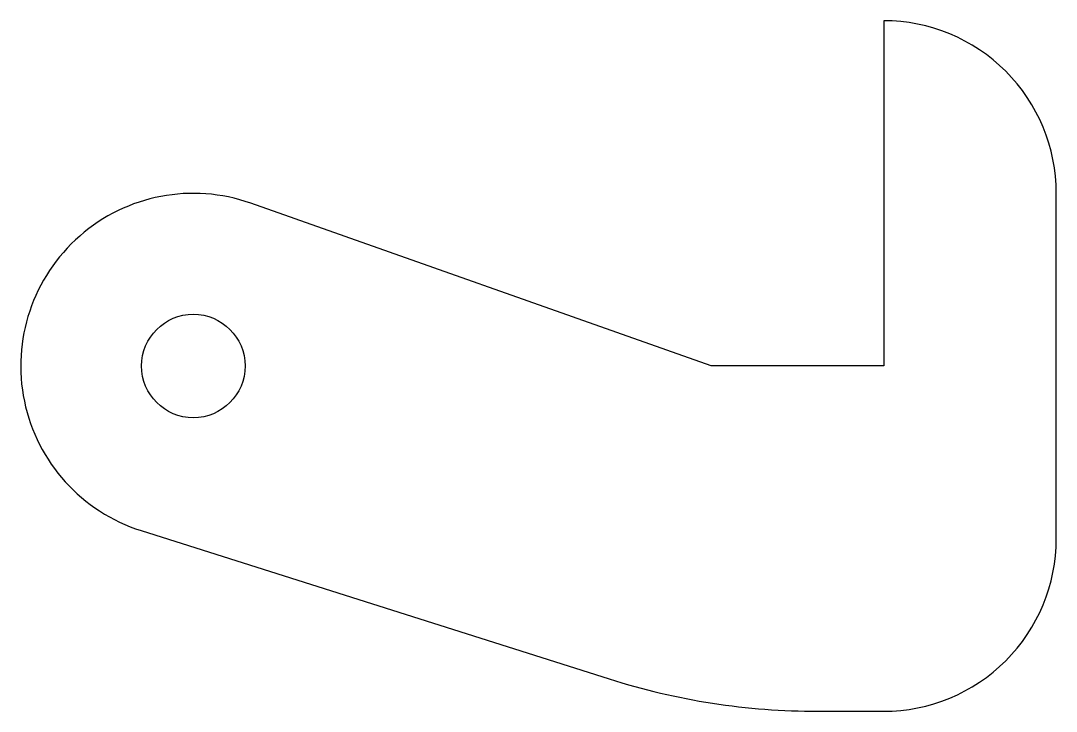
# Model space of a CAD drawing. Header units: millimetres. Extents: x -20 to 10, y -10 to 10.
import ezdxf

# ---------------------------------------------------------------- set-up
doc = ezdxf.new("R2010")
doc.units = ezdxf.units.MM

msp = doc.modelspace()

# ---------------------------------------------------------------- linework, layer by layer
msp.add_lwpolyline([(5, -10, 0.414214), (10, -5), (10, 5, 0.414214), (5, 10), (5, 0), (0, 0), (-13.333, 4.714, 1.016571), (-16.511, -4.766), (-2.949, -9.065, 0.076893), (3.094, -10)], format="xyb", close=True)
msp.add_circle((-15, 0), 1.5)

doc.saveas('drawing.dxf')
